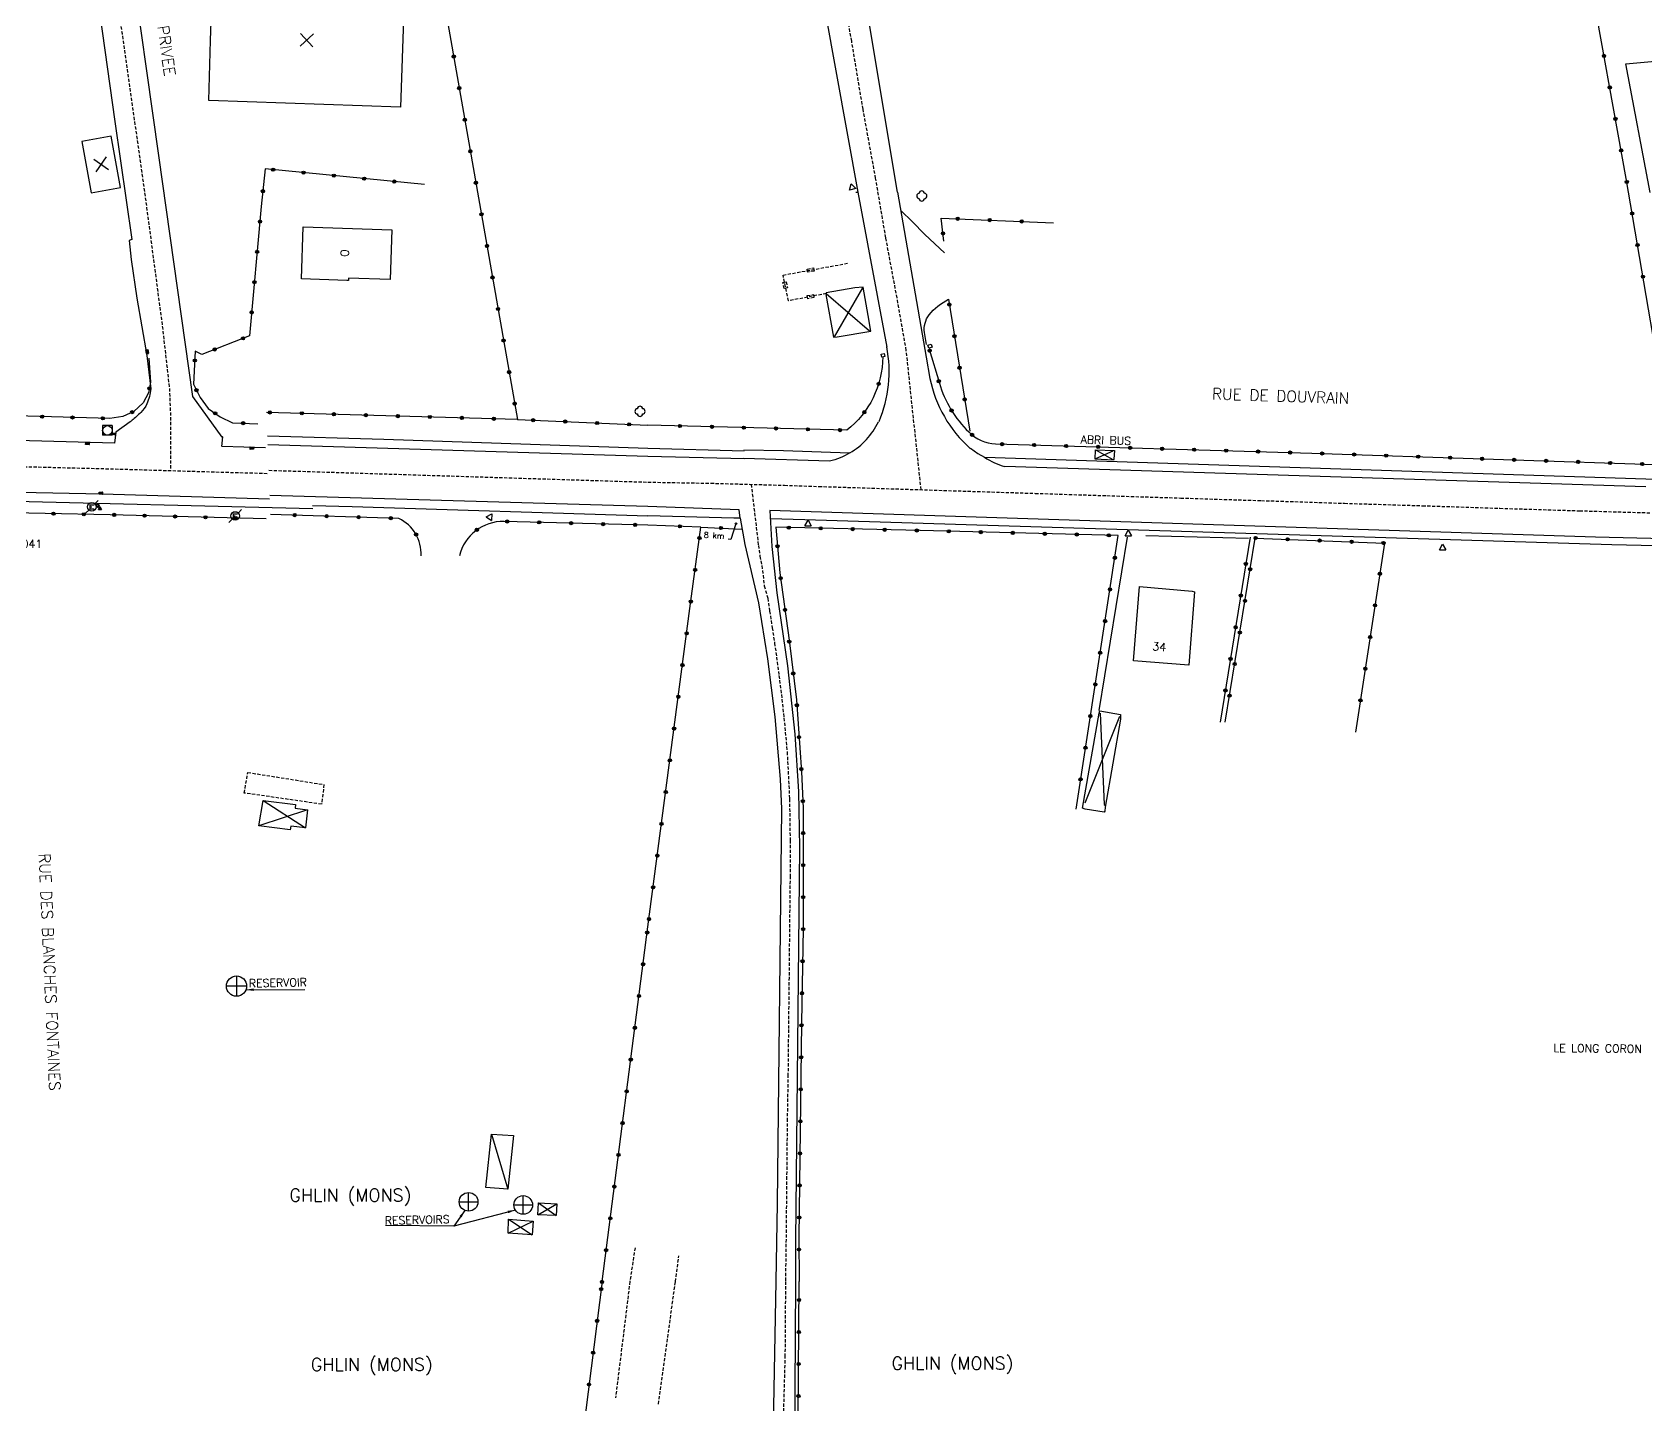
# Model space of a CAD drawing. Header units: millimetres. Extents: x 115000 to 116000, y 129000 to 130000.
# Drawn here: x 115403.8 to 115655.8, y 129230.8 to 129445 of the extents above; entities that cross this region are included whole.
import ezdxf
from ezdxf.enums import TextEntityAlignment as Align

# ---------------------------------------------------------------- set-up
doc = ezdxf.new("R2010")
doc.units = ezdxf.units.MM
doc.linetypes.add('DASHED', pattern=[0.75, 0.5, -0.25])
doc.layers.get('0').update_dxf_attribs({"linetype": 'CONTINUOUS'})
for name, color, linetype in [('BF04', 7, 'CONTINUOUS'), ('W0001', 6, 'DASHED'), ('W0008', 7, 'CONTINUOUS'), ('W0100', 7, 'CONTINUOUS'), ('W0112', 1, 'DASHED'), ('W0300', 7, 'CONTINUOUS'), ('W0310', 3, 'CONTINUOUS'), ('W0322', 7, 'CONTINUOUS'), ('W0400', 7, 'CONTINUOUS'), ('W0420', 7, 'CONTINUOUS'), ('W0471', 7, 'CONTINUOUS'), ('W0851', 7, 'CONTINUOUS'), ('W0980', 7, 'CONTINUOUS'), ('W0984', 7, 'CONTINUOUS'), ('W0989', 7, 'CONTINUOUS'), ('W0991', 7, 'CONTINUOUS')]:
    doc.layers.add(name, color=color, linetype=linetype)
doc.styles.get("Standard").update_dxf_attribs({"font": 'romans.shx', "width": 0.85})
doc.dimstyles.get("Standard").update_dxf_attribs({"dimtxt": 1.5, "dimasz": 1.2, "dimexe": 0.625, "dimexo": 0.625, "dimgap": 0.25, "dimtad": 1, "dimdec": 1, "dimzin": 0, "dimdsep": 46, "dimtxsty": 'Standard', "dimcen": -0.5, "dimadec": 0, "dimazin": 0, "dimtfac": 1, "dimtdec": 1, "dimtmove": 0, "dimatfit": 3, "dimfxl": 1, "dimtolj": 1, "dimtzin": 0, "dimarcsym": 0})

# ---------------------------------------------------------------- blocks, each defined once
blk = doc.blocks.new('t322o')
at = {"color": 0, "linetype": 'Continuous'}
for radius in [0.25, 0.15]:
    blk.add_circle((0, 0), radius, dxfattribs=at)
blk = doc.blocks.new('t991o')
at = {"color": 0, "linetype": 'Continuous'}
for p, q in [((-1, 1), (1, -1)), ((-1, -1), (1, 1))]:
    blk.add_line(p, q, dxfattribs=at)
blk = doc.blocks.new('T400')
for p, q in [((-0.15, 0.3), (0.15, 0.3)), ((-0.15, -0.25), (-0.15, 0.3)), ((-0.15, 0.15), (0.15, 0.15)), ((-0.15, 0), (0.15, 0)), ((0.15, 0.3), (0.15, -0.25)), ((-0.15, -0.15), (0.15, -0.15)), ((-0.15, -0.25), (-0.15, -0.3)), ((-0.15, -0.3), (0.15, -0.3)), ((0.15, -0.3), (0.15, -0.25))]:
    blk.add_line(p, q)
blk = doc.blocks.new('T420')
for p, q in [((0.75, 0.75), (-0.75, 0.75)), ((-0.75, 0.75), (-0.75, -0.75)), ((0.75, 0.75), (0.75, -0.75)), ((0.75, -0.75), (-0.75, -0.75))]:
    blk.add_line(p, q)
blk.add_ellipse((0, 0), major_axis=(-0.53, 0.53), ratio=1, start_param=3.926991, end_param=10.210176)
blk = doc.blocks.new('T471')
for p, q in [((-0.333334, 0.333334), (-0.333334, -0.333334)), ((-0.333334, 0.333334), (0.333334, 0.333334)), ((-0.333334, 0), (0, 0)), ((0.500001, 0.500001), (1.000002, 1.000002)), ((-0.500001, -0.500001), (-1.000002, -1.000002)), ((-0.333334, -0.333334), (0.333334, -0.333334))]:
    blk.add_line(p, q)
blk.add_ellipse((0, 0), major_axis=(0.471405, 0.471405), ratio=1, start_param=5.4977871438, end_param=11.780972451)
blk = doc.blocks.new('T851')
for p, q in [((-0.25, -0.15), (0, 0.32)), ((0, 0.32), (0.25, -0.15)), ((-0.25, -0.15), (0.25, -0.15))]:
    blk.add_line(p, q)
for major_axis in [(-0.106, 0.106), (-0.0354, 0.0354), (-0.0236, 0.0236)]:
    blk.add_ellipse((0, 0), major_axis=major_axis, ratio=1, start_param=3.926991, end_param=10.210176)
blk = doc.blocks.new('BI04')
at = {"layer": 'W0471', "color": 0}
for p, q in [((-1, -0.58), (0, 1.15)), ((0, 1.15), (1, -0.58)), ((-1, -0.58), (1, -0.58))]:
    blk.add_line(p, q, dxfattribs=at)
blk = doc.blocks.new('OH01')
at = {"layer": 'W0322', "color": 0}
for radius in [0.25, 0.15]:
    blk.add_circle((0, 0), radius, dxfattribs=at)
blk = doc.blocks.new('TP10')
at = {"layer": 'W0300', "color": 0}
for centre, start, end in [((-0.4, 0), 90, 270), ((0, 0.4), 0, 180), ((0.4, 0), 270, 90), ((0, -0.4), 180, 360)]:
    blk.add_arc(centre, 0.4, start, end, dxfattribs=at)
blk = doc.blocks.new('OH02')
at = {"layer": 'W0112', "color": 0}
for p, q in [((-0.5, 0.25), (0.5, 0.25)), ((-0.5, -0.25), (-0.5, 0.25)), ((0.5, 0.25), (0.5, -0.25)), ((0.5, -0.25), (-0.5, -0.25))]:
    blk.add_line(p, q, dxfattribs=at)
blk = doc.blocks.new('BB03')
at = {"layer": 'BF04', "color": 0}
for p, q in [((-0.5, -0.5), (-0.5, 0.5)), ((-0.5, 0.5), (0.5, 0.5)), ((0.5, 0.5), (0.5, -0.5)), ((0.5, -0.5), (-0.5, -0.5))]:
    blk.add_line(p, q, dxfattribs=at)
blk = doc.blocks.new('BI07')
at = {"layer": 'W0851', "color": 0}
blk.add_circle((0, 0), 0.25, dxfattribs=at)

msp = doc.modelspace()

# ---------------------------------------------------------------- linework, layer by layer
at = {"layer": 'W0001', "flags": 128}
for points in [[(115411.29, 129531.06), (115411.71, 129515.46), (115412.26, 129500.69), (115413.85, 129481.04), (115414.07, 129478.53), (115414.29, 129469.78), (115414.84, 129462.37), (115417.87, 129444.82), (115421.47, 129419.43), (115424.18, 129398.94), (115425.27, 129389.32), (115425.46, 129384.44), (115425.44, 129380.21), (115425.43, 129376.59)], [(115000, 129233.59), (115011.81, 129237.27), (115030.58, 129245.11), (115058.15, 129259.07), (115086.31, 129273.41), (115110.47, 129285.7), (115139.91, 129300.72), (115161.67, 129311.82), (115184.29, 129323.18), (115196.16, 129328.48), (115208.11, 129332.64), (115226.85, 129338.24), (115247.03, 129344.14), (115270.28, 129350.95), (115286.77, 129355.79), (115322.12, 129366.13), (115353.56, 129374.24), (115359.61, 129375.35), (115365.27, 129376.1), (115371.38, 129376.81), (115380.28, 129377.29), (115403, 129377.2), (115417.57, 129376.83), (115433.29, 129376.36), (115440.57, 129376.16)]]:
    msp.add_lwpolyline(points, dxfattribs=at)
at = {"layer": 'W0001'}
for points in [[(115542.67, 129373.61), (115540.34, 129395.36), (115538.9, 129403.55), (115537.15, 129412.94), (115535.56, 129422.23), (115533.59, 129433.02), (115531.82, 129443.63), (115530.17, 129452.68), (115528.75, 129461.21), (115526.62, 129473.42), (115524.51, 129486.36), (115522.98, 129495.44), (115522.24, 129500)], [(115440.8, 129376.64), (115500, 129374.79)], [(115500, 129374.79), (115509.82, 129374.62), (115521.34, 129374.3), (115526.69, 129374.12), (115555.12, 129373.21), (115560.5, 129373.04), (115571.68, 129372.68), (115583.2, 129372.31), (115595.8, 129371.91), (115608.81, 129371.49), (115620.97, 129371.11), (115633.07, 129370.71), (115645.5, 129370.32), (115656.57, 129370)], [(115516.12, 129374.44), (115517.25, 129364.92), (115517.5, 129363.23), (115517.9, 129361), (115518.15, 129358.61), (115518.72, 129356.66), (115519, 129354.65), (115519.41, 129352.07), (115519.77, 129349.67), (115520.09, 129347.47), (115520.46, 129344.6), (115520.84, 129341.63), (115521.24, 129337.98), (115521.74, 129332.66), (115522.11, 129325.34), (115522.2, 129318.9), (115522.2, 129313.3), (115522.11, 129305.79), (115522.03, 129297.48), (115521.94, 129289.33), (115521.87, 129282.3), (115521.75, 129275.43), (115521.66, 129266.37), (115521.58, 129258.11), (115521.48, 129250)], [(115521.48, 129250), (115521.4, 129238.46), (115521.06, 129225.95), (115521.01, 129218.79), (115520.46, 129213.33), (115519.75, 129203.98), (115518.86, 129199.54), (115515.1, 129189.23), (115513.41, 129176.55), (115513.08, 129158.13), (115513.4, 129151.5), (115512.12, 129139.52), (115510.18, 129128.74), (115510.36, 129123.01), (115510.46, 129118.54)]]:
    msp.add_lwpolyline(points, dxfattribs=at)
at = {"layer": 'W0008', "flags": 128}
for points in [[(115433.47, 129380.35), (115433.61, 129381.86), (115433.49, 129381.83), (115428.92, 129388.17), (115423.6, 129425.76), (115418.97, 129458.53), (115415.38, 129497.88), (115414.22, 129530.84)], [(115440.25, 129380.17), (115433.51, 129380.35)], [(115447.64, 129370.6), (115396.94, 129371.87), (115395.04, 129370.76), (115394.78, 129370.33), (115394.1, 129368.55), (115394.83, 129359.38)]]:
    msp.add_lwpolyline(points, dxfattribs=at)
at = {"layer": 'W0008'}
for points in [[(115518.71, 129500), (115524.28, 129466.91), (115532.8, 129420.06)], [(115538.97, 129420.04), (115529.85, 129474.69), (115525.76, 129500)], [(115656.51, 129420), (115652.72, 129440.08), (115679.51, 129442.53)], [(115532.45, 129420.07), (115532.8, 129420.06), (115537.31, 129395.87)], [(115538.97, 129420.04), (115543.47, 129394.31), (115544.01, 129390.95)], [(116000, 129388.33), (115974.7, 129387.12), (115957.01, 129386.34), (115936.06, 129385.1), (115909.58, 129383.07), (115740.51, 129368.52), (115721.36, 129367.3), (115701.01, 129366.29), (115685.99, 129365.81), (115663.1, 129365.81), (115647.96, 129366.18), (115519.04, 129370.37)], [(115440.59, 129382.03), (115458.74, 129381.49), (115500, 129380.11)], [(115500, 129378.78), (115457.73, 129380.1), (115440.65, 129380.6)], [(115500, 129380.11), (115515.03, 129379.69)], [(115515.06, 129378.44), (115500, 129378.78)], [(115531.47, 129379.31), (115521.15, 129379.65), (115514.95, 129379.76)], [(115550.35, 129380.09), (115551.52, 129379.26), (115552.57, 129378.67)], [(115528.36, 129378.07), (115514.95, 129378.5)], [(115846.2, 129377.46), (115843.62, 129376.62), (115841.22, 129376.08), (115741.17, 129367.47), (115716.85, 129365.85), (115696.31, 129364.95), (115685.61, 129364.62), (115666.53, 129364.65), (115650.53, 129365.01), (115524.51, 129368.92), (115519.11, 129369.05)], [(115659.24, 129375.18), (115655.86, 129375.24), (115552.64, 129378.62)], [(115655.83, 129374.05), (115555.76, 129377.21)], [(115500, 129370.97), (115440.96, 129372.71)], [(115447.62, 129371.16), (115453.83, 129370.97), (115500, 129369.53)], [(115514.25, 129370.46), (115500, 129370.97)], [(115514.41, 129369.16), (115513.44, 129369.18), (115500, 129369.53)], [(115514.41, 129369.16), (115514.25, 129370.46)], [(115514.41, 129369.16), (115515.12, 129365.04)], [(115519.04, 129370.37), (115519.35, 129364.72), (115520.11, 129357.52), (115521.79, 129346.12), (115522.96, 129335.45), (115523.52, 129326.5), (115523.68, 129317.73), (115523.07, 129256.36), (115523.06, 129250)], [(115515.12, 129365.04), (115517.27, 129355.96), (115518.66, 129347.23), (115519.81, 129338.15), (115520.67, 129328.43), (115520.87, 129323.77), (115520.17, 129262.17), (115519.97, 129250)], [(115519.97, 129250), (115519.49, 129224.85)], [(115523.06, 129250), (115522.76, 129207.63), (115520.7, 129192.96)]]:
    msp.add_lwpolyline(points, dxfattribs=at)
at = {"layer": 'W0008', "flags": 128}
for points in [[(115413.62, 129453.4), (115416.76, 129431.1), (115419.41, 129412.65), (115419, 129412.49), (115419.29, 129409.52), (115420.17, 129403.49), (115421.74, 129394.58), (115422.36, 129389.35, -0.072145), (115421.74, 129387.01, -0.106138), (115420.79, 129385.65, -0.005921), (115419.44, 129384.44, -0.026003), (115419.12, 129384.18), (115416.89, 129382.59), (115416.67, 129380.86), (115395.83, 129381.46, 0.005211)], [(115440.89, 129372.14), (115414.76, 129372.91), (115396.69, 129373.3, 0.010344)]]:
    msp.add_lwpolyline(points, format="xyb", dxfattribs=at)
at = {"layer": 'W0008'}
for points in [[(115531.54, 129379.36, -0.082248), (115528.36, 129378.07, -3.010384)], [(115552.57, 129378.67, 0.071655), (115555.76, 129377.21, 0.83776)]]:
    msp.add_lwpolyline(points, format="xyb", dxfattribs=at)
for centre, radius, start, end in [((115517.95, 129392.03), 19.73, 336.8352, 11.2951), ((115563.42, 129394.85), 19.75, 191.2611, 228.476), ((115525.6, 129389.27), 11.56, 300.9446, 334.0358)]:
    msp.add_arc(centre, radius, start, end, dxfattribs=at)
at = {"layer": 'W0100', "flags": 128}
for points in [[(115431.42, 129434.35), (115431.7, 129443.75), (115432.05, 129454.01), (115432.19, 129454.24), (115462.01, 129453.22), (115461.33, 129433.33)], [(115416.19, 129428.81), (115411.58, 129427.98), (115413.02, 129419.97), (115417.63, 129420.8)]]:
    msp.add_lwpolyline(points, close=True, dxfattribs=at)
msp.add_lwpolyline([(115453.22, 129406.28), (115452.99, 129406.27), (115445.92, 129406.52), (115446.18, 129414.65), (115460.02, 129414.2), (115459.75, 129406.41), (115453.23, 129406.64), (115453.22, 129406.26)], dxfattribs=at)
at = {"layer": 'W0100'}
for points in [[(115527.8, 129404.06), (115528.99, 129397.42), (115529.57, 129397.45), (115534.81, 129398.37), (115534.41, 129400.79), (115533.61, 129405.22)], [(115533.59, 129405.23), (115532.32, 129405.1), (115527.81, 129404.35), (115527.81, 129404.09)], [(115527.85, 129404.23), (115534.61, 129398.42)], [(115533.49, 129405.14), (115529.07, 129397.46)], [(115572.58, 129379.63), (115569.88, 129378.43)], [(115569.98, 129379.76), (115572.58, 129378.3)], [(115570.58, 129339.1), (115573.78, 129338.53), (115573.79, 129337.77), (115571.41, 129324.05), (115571.37, 129323.41), (115571.24, 129323.28), (115568.3, 129323.75), (115567.86, 129323.87), (115570.46, 129338.72), (115570.57, 129339.1)], [(115570.65, 129338.75), (115571.26, 129324.48), (115571.46, 129324.29)], [(115573.63, 129338.18), (115568.24, 129324.65)], [(115439.91, 129325.09), (115444.96, 129324.45), (115444.93, 129323.88), (115446.85, 129323.63), (115446.51, 129320.84), (115444.23, 129321.11), (115444.14, 129320.51), (115439.24, 129321.14), (115439.91, 129325.09), (115446.51, 129320.84)], [(115446.85, 129323.63), (115439.24, 129321.14)], [(115437.33, 129296.12), (115434.17, 129296.12)], [(115435.75, 129297.7), (115435.75, 129294.55)], [(115475.56, 129272.98), (115478.98, 129272.79), (115478.14, 129264.42), (115474.67, 129264.67), (115475.56, 129272.98), (115478.14, 129264.42)], [(115471.99, 129260.98), (115471.99, 129263.9)], [(115480.52, 129260.49), (115480.52, 129263.4)], [(115470.53, 129262.44), (115473.45, 129262.44)], [(115479.06, 129261.95), (115481.97, 129261.95)], [(115482.89, 129262.29), (115485.77, 129262.14), (115485.67, 129260.31), (115482.8, 129260.41), (115482.89, 129262.29), (115485.67, 129260.31)], [(115482.8, 129260.41), (115485.77, 129262.14)], [(115478.24, 129259.72), (115482.1, 129259.42), (115481.9, 129257.29), (115478.19, 129257.54), (115478.24, 129259.72), (115481.9, 129257.29)], [(115478.19, 129257.54), (115482.1, 129259.42)]]:
    msp.add_lwpolyline(points, dxfattribs=at)
for points in [[(115572.78, 129378.36), (115572.73, 129378.23), (115569.84, 129378.36), (115569.9, 129379.84), (115572.84, 129379.73), (115572.78, 129378.36)], [(115584.45, 129346.21), (115575.81, 129346.87), (115576.77, 129358.48), (115585.02, 129357.78), (115585.38, 129357.69), (115584.45, 129346.21)]]:
    msp.add_lwpolyline(points, close=True, dxfattribs=at)
for centre, radius in [((115435.75, 129296.12), 1.58), ((115471.99, 129262.44), 1.46), ((115480.52, 129261.95), 1.46)]:
    msp.add_circle(centre, radius, dxfattribs=at)
at = {"layer": 'W0112'}
for points in [[(115527.87, 129404.24), (115521.97, 129403.09), (115521.1, 129407.11), (115531.33, 129408.98)], [(115437.51, 129329.47), (115449.4, 129327.58), (115449.04, 129324.52), (115436.96, 129326.25), (115437.51, 129329.47)], [(115497.98, 129255.28), (115497.18, 129250)], [(115504.3, 129250), (115504.82, 129253.99)], [(115497.18, 129250), (115494.94, 129231.84)], [(115501.63, 129230.88), (115504.3, 129250)]]:
    msp.add_lwpolyline(points, dxfattribs=at)
at = {"layer": 'W0310'}
for points in [[(115570.48, 129339.14), (115574.89, 129366.19)], [(115577.74, 129366.45), (115593.8, 129366.06)]]:
    msp.add_lwpolyline(points, dxfattribs=at)
at = {"layer": 'W0322'}
for points in [[(115459.35, 129500), (115479.62, 129384.55), (115500, 129383.69)], [(115546.23, 129412.41), (115545.8, 129416.01), (115563.36, 129415.29)], [(115546.95, 129403.34), (115550.26, 129382.77)], [(115479.6, 129384.58), (115440.45, 129385.68)], [(115500, 129305.37), (115506.56, 129355.06), (115508.27, 129367.77), (115500, 129368.06)], [(115508.27, 129367.77), (115514.69, 129367.47)], [(115566.86, 129323.75), (115573.46, 129366.45), (115542.5, 129367.22), (115519.96, 129367.74), (115520.61, 129360.62), (115522.03, 129350.14), (115523.2, 129340.83), (115523.98, 129329.57), (115524.24, 129323.88), (115524.24, 129305.11), (115523.98, 129290.36), (115523.59, 129256.85), (115523.62, 129250)], [(115594.06, 129366.19), (115589.39, 129337.33)], [(115590.17, 129337.33), (115594.84, 129366.06), (115615.04, 129365.28), (115610.51, 129335.78)], [(115492.84, 129250), (115500, 129305.37)], [(115492.84, 129250), (115487.22, 129205.74), (115488.11, 129199.22)], [(115535.56, 129220.18), (115523.43, 129221.42), (115523.62, 129250)]]:
    msp.add_lwpolyline(points, dxfattribs=at)
for points in [[(115543.92, 129395.57), (115545.51, 129390.25, 0.12789), (115550.11, 129382.62, 0.177692), (115554.29, 129380.75), (115603.68, 129379.32), (115660.42, 129377.45), (115652.78, 129422.18), (115646.88, 129454.83), (115643.42, 129475.83)], [(115536.67, 129394.34, -0.22892), (115531.04, 129382.88), (115500, 129383.69)], [(115464.56, 129363.28, 0.307752), (115461.08, 129369.12), (115441.07, 129369.76)], [(115500, 129368.06), (115477.53, 129368.65, 0.35573), (115470.57, 129363.28)]]:
    msp.add_lwpolyline(points, format="xyb", dxfattribs=at)
at = {"layer": 'W0322', "flags": 128}
for points in [[(115465.12, 129421.25), (115440.24, 129423.68), (115439.62, 129417.8), (115437.78, 129397.64), (115430.31, 129394.71), (115429.31, 129395.23), (115429.01, 129390.09), (115430.05, 129388.01), (115431.33, 129386.3), (115433.18, 129385), (115435.14, 129384.05), (115439.06, 129383.9)], [(115422.05, 129394.16), (115422.33, 129390.42), (115421.99, 129388.71), (115421.15, 129387.16), (115419.73, 129385.84), (115417.98, 129385.04), (115415.97, 129384.72), (115395.83, 129385.27)], [(115440.39, 129369.06), (115416.02, 129369.68), (115395.65, 129370.1), (115395, 129367.46), (115395.61, 129359.47)]]:
    msp.add_lwpolyline(points, dxfattribs=at)
at = {"layer": 'W0851'}
msp.add_lwpolyline([(115513.75, 129368.3), (115512.97, 129365.85), (115512.52, 129365.88)], dxfattribs=at)
at = {"layer": 'W0989'}
msp.add_lwpolyline([(115539.57, 129417.13), (115541.29, 129415.46), (115543.24, 129413.45), (115546.33, 129410.57)], dxfattribs=at)
msp.add_lwpolyline([(115543.49, 129396.29), (115543.2, 129398.16, -0.208133), (115543.92, 129400.89, -0.111868), (115546.95, 129403.34, -0.194041)], format="xyb", dxfattribs=at)

# ---------------------------------------------------------------- block references
at = {"layer": 'W0112'}
for p, rotation in [((115525.42, 129407.9), 10.36477330553108), ((115521.44, 129405.54), 102.1075671548547), ((115525.39, 129403.75), 191.0291956351154)]:
    msp.add_blockref('OH02', p, dxfattribs=dict(at, rotation=rotation))
at = {"layer": 'W0112', "xscale": 0.5, "yscale": 0.5, "zscale": 0.5}
for p, rotation in [((115544.05, 129396.01), 287.9462744018701), ((115536.72, 129394.59), 12.05208529412904)]:
    msp.add_blockref('BB03', p, dxfattribs=dict(at, rotation=rotation))
at = {"layer": 'W0300'}
for p in [(115542.77, 129419.46), (115498.76, 129385.84)]:
    msp.add_blockref('TP10', p, dxfattribs=at)
at = {"layer": 'W0322'}
for name, p, rotation in [('OH01', (115469.67, 129441.22), 279.959306459986), ('OH01', (115649.32, 129441.33), 100.2491358507808), ('OH01', (115650.21, 129436.41), 100.2491358507808), ('OH01', (115470.53, 129436.3), 279.959306459986), ('OH01', (115471.4, 129431.37), 279.959306459986), ('OH01', (115651.1, 129431.49), 100.2491358507808), ('OH01', (115472.26, 129426.45), 279.959306459986), ('OH01', (115651.99, 129426.57), 100.2491358507808), ('t322o', (115441.48, 129423.56), 174.4152269204638), ('t322o', (115446.21, 129423.1), 174.4152269204638), ('t322o', (115450.94, 129422.64), 174.4152269204638), ('t322o', (115455.67, 129422.17), 174.4152269204638), ('t322o', (115460.39, 129421.71), 174.4152269204638), ('OH01', (115473.13, 129421.52), 279.959306459986), ('OH01', (115652.87, 129421.65), 99.68168399460075), ('t322o', (115439.87, 129420.2), 263.9671201612838), ('OH01', (115473.99, 129416.6), 279.959306459986), ('OH01', (115653.71, 129416.72), 99.68168399460075), ('t322o', (115439.41, 129415.47), 264.7750169770831), ('OH01', (115548.38, 129415.9), 357.6556846294786), ('OH01', (115553.37, 129415.7), 357.6556846294786), ('OH01', (115558.37, 129415.49), 357.6556846294786), ('OH01', (115474.86, 129411.67), 279.959306459986), ('OH01', (115546.08, 129413.61), 96.85019066269928), ('OH01', (115654.56, 129411.8), 99.68168399460075), ('t322o', (115438.97, 129410.74), 264.7750169770831), ('OH01', (115475.72, 129406.75), 279.959306459986), ('OH01', (115655.4, 129406.87), 99.68168399460075), ('t322o', (115438.54, 129406.01), 264.7750169770831), ('t322o', (115438.11, 129401.28), 264.7750169770831), ('OH01', (115476.59, 129401.82), 279.959306459986), ('OH01', (115547.08, 129402.51), 279.1469618116528), ('t322o', (115436.76, 129397.24), 201.3657479353091), ('OH01', (115477.45, 129396.9), 279.959306459986), ('OH01', (115547.87, 129397.58), 279.1469618116528), ('t322o', (115429.23, 129393.78), 266.5907629852147), ('t322o', (115432.34, 129395.51), 201.3657479353091), ('OH01', (115543.99, 129395.33), 286.5741719221005), ('OH01', (115478.32, 129391.97), 279.959306459986), ('OH01', (115548.67, 129392.64), 279.1469618116528), ('t322o', (115422.13, 129389.44), 258.5568746655487), ('t322o', (115429.48, 129389.15), 296.6325977794679), ('OH01', (115536.03, 129390.14), 252.97907758425), ('OH01', (115545.42, 129390.54), 286.5741719221005), ('OH01', (115479.18, 129387.05), 279.959306459986), ('OH01', (115547.42, 129385.97), 301.7876446659324), ('OH01', (115549.46, 129387.7), 279.1469618116528), ('t322o', (115405.38, 129385.01), 178.4486790490982), ('t322o', (115410.13, 129384.88), 178.4486790490982), ('t322o', (115414.88, 129384.75), 178.4486790490982), ('t322o', (115419.45, 129385.71), 204.5824800347125), ('t322o', (115432.42, 129385.53), 325.0757804910351), ('t322o', (115436.79, 129383.99), 357.8181221887137), ('OH01', (115440.95, 129385.67), 178.3809810904248), ('OH01', (115445.95, 129385.53), 178.3809810904248), ('OH01', (115450.95, 129385.39), 178.3809810904248), ('OH01', (115455.95, 129385.24), 178.3809810904248), ('OH01', (115460.95, 129385.1), 178.3809810904248), ('OH01', (115465.94, 129384.96), 178.3809810904248), ('OH01', (115470.94, 129384.82), 178.3809810904248), ('OH01', (115475.94, 129384.68), 178.3809810904248), ('OH01', (115482.08, 129384.45), 357.5673035943105), ('OH01', (115487.08, 129384.24), 357.5673035943105), ('OH01', (115492.07, 129384.02), 357.5673035943105), ('OH01', (115497.07, 129383.81), 357.5673035943105), ('OH01', (115505, 129383.56), 178.510572397444), ('OH01', (115510, 129383.43), 178.510572397444), ('OH01', (115533.79, 129385.7), 233.4540616219658), ('OH01', (115514.99, 129383.3), 178.510572397444), ('OH01', (115519.99, 129383.17), 178.510572397444), ('OH01', (115524.99, 129383.04), 178.510572397444), ('OH01', (115529.99, 129382.91), 178.510572397444), ('OH01', (115550.63, 129382.17), 321.7186140080233), ('OH01', (115555.31, 129380.72), 358.3318622750523), ('OH01', (115560.31, 129380.58), 358.3318622750523), ('OH01', (115565.31, 129380.43), 358.3318622750523), ('OH01', (115570.31, 129380.29), 358.3318622750523), ('OH01', (115575.3, 129380.14), 358.3318622750523), ('OH01', (115580.3, 129380), 358.3318622750523), ('OH01', (115585.3, 129379.85), 358.3318622750523), ('OH01', (115590.3, 129379.71), 358.3318622750523), ('OH01', (115595.29, 129379.56), 358.3318622750523), ('OH01', (115600.29, 129379.41), 358.3318622750523), ('OH01', (115605.29, 129379.26), 358.1122758211861), ('OH01', (115610.29, 129379.1), 358.1122758211861), ('OH01', (115615.29, 129378.93), 358.1122758211861), ('OH01', (115620.28, 129378.77), 358.1122758211861), ('OH01', (115625.28, 129378.6), 358.1122758211861), ('OH01', (115630.28, 129378.44), 358.1122758211861), ('OH01', (115635.27, 129378.27), 358.1122758211861), ('OH01', (115640.27, 129378.11), 358.1122758211861), ('OH01', (115645.27, 129377.95), 358.1122758211861), ('OH01', (115650.27, 129377.78), 358.1122758211861), ('OH01', (115655.26, 129377.62), 358.1122758211861), ('t322o', (115414.05, 129371.1), 45.4076895597294), ('t322o', (115407.15, 129369.86), 178.8177955293501), ('t322o', (115411.9, 129369.77), 178.8177955293501), ('t322o', (115416.65, 129369.67), 178.5449519637203), ('t322o', (115421.4, 129369.55), 178.5449519637203), ('t322o', (115426.15, 129369.42), 178.5449519637203), ('t322o', (115430.9, 129369.3), 178.5449519637203), ('t322o', (115435.64, 129369.18), 178.5449519637203), ('OH01', (115444.83, 129369.64), 178.1862530435578), ('OH01', (115449.83, 129369.48), 178.1862530435578), ('OH01', (115454.83, 129369.32), 178.1862530435578), ('OH01', (115459.83, 129369.16), 178.1862530435578), ('OH01', (115478.02, 129368.64), 178.4945066688079), ('OH01', (115483.02, 129368.51), 178.4945066688079), ('OH01', (115488.01, 129368.38), 178.4945066688079), ('OH01', (115463.79, 129366.62), 119.5201499269397), ('OH01', (115473.29, 129367.35), 215.6555198228771), ('OH01', (115493.01, 129368.24), 178.4945066688079), ('OH01', (115498.01, 129368.11), 178.4945066688079), ('OH01', (115505, 129367.89), 178.0069930766387), ('OH01', (115508.04, 129366.06), 82.33981001923671), ('OH01', (115511.4, 129367.62), 357.276652593313), ('OH01', (115521.99, 129367.69), 178.6845259047773), ('OH01', (115526.98, 129367.58), 178.6845259047773), ('OH01', (115531.98, 129367.46), 178.6845259047773), ('OH01', (115536.98, 129367.35), 178.6845259047773), ('OH01', (115541.98, 129367.24), 178.6845259047773), ('OH01', (115546.98, 129367.11), 178.5634822732981), ('OH01', (115551.98, 129366.99), 178.5634822732981), ('OH01', (115556.98, 129366.86), 178.5634822732981), ('OH01', (115561.97, 129366.73), 178.5634822732981), ('OH01', (115566.97, 129366.61), 178.5634822732981), ('OH01', (115571.97, 129366.48), 178.5634822732981), ('OH01', (115594.91, 129366.06), 357.7998019197095), ('OH01', (115599.9, 129365.86), 357.7998019197095), ('OH01', (115520.23, 129364.78), 275.2000629239037), ('OH01', (115604.9, 129365.67), 357.7998019197095), ('OH01', (115609.9, 129365.48), 357.7998019197095), ('OH01', (115614.89, 129365.29), 357.7998019197095), ('OH01', (115507.37, 129361.1), 82.33981001923671), ('OH01', (115572.93, 129362.98), 81.20525601779576), ('OH01', (115593.38, 129362.01), 260.8197287608086), ('OH01', (115594.05, 129361.19), 80.77908460411852), ('OH01', (115520.72, 129359.8), 277.7419330253185), ('OH01', (115614.31, 129360.49), 261.263341298673), ('OH01', (115506.7, 129356.15), 82.33981001923671), ('OH01', (115572.16, 129358.04), 81.20525601779576), ('OH01', (115592.59, 129357.08), 260.8197287608086), ('OH01', (115593.24, 129356.26), 80.77908460411852), ('OH01', (115521.4, 129354.85), 277.7419330253185), ('OH01', (115613.55, 129355.55), 261.263341298673), ('OH01', (115506.05, 129351.19), 82.4841551192012), ('OH01', (115571.4, 129353.1), 81.20525601779576), ('OH01', (115591.79, 129352.14), 260.8197287608086), ('OH01', (115592.44, 129351.32), 80.77908460411852), ('OH01', (115522.07, 129349.89), 277.132719561494), ('OH01', (115570.63, 129348.16), 81.20525601779576), ('OH01', (115612.79, 129350.61), 261.263341298673), ('OH01', (115505.39, 129346.23), 82.4841551192012), ('OH01', (115590.99, 129347.2), 260.8197287608086), ('OH01', (115591.64, 129346.39), 80.77908460411852), ('OH01', (115612.03, 129345.66), 261.263341298673), ('OH01', (115522.69, 129344.93), 277.132719561494), ('OH01', (115569.87, 129343.21), 81.20525601779576), ('OH01', (115504.74, 129341.28), 82.4841551192012), ('OH01', (115590.19, 129342.27), 260.8197287608086), ('OH01', (115590.84, 129341.45), 80.77908460411852), ('OH01', (115611.27, 129340.72), 261.263341298673), ('OH01', (115523.26, 129339.96), 273.9494901900969), ('OH01', (115569.1, 129338.27), 81.20525601779576), ('OH01', (115504.08, 129336.32), 82.4841551192012), ('OH01', (115523.6, 129334.98), 273.9494901900969), ('OH01', (115568.34, 129333.33), 81.20525601779576), ('OH01', (115503.43, 129331.36), 82.4841551192012), ('OH01', (115523.95, 129329.99), 273.9494901900969), ('OH01', (115567.57, 129328.39), 81.20525601779576), ('OH01', (115502.78, 129326.41), 82.4841551192012), ('OH01', (115524.19, 129324.99), 272.6053820870913), ('OH01', (115502.12, 129321.45), 82.4841551192012), ('OH01', (115524.24, 129320), 270), ('OH01', (115501.47, 129316.49), 82.4841551192012), ('OH01', (115524.24, 129315), 270), ('OH01', (115500.81, 129311.54), 82.4841551192012), ('OH01', (115524.24, 129310), 270), ('OH01', (115500.16, 129306.58), 82.4841551192012), ('OH01', (115499.89, 129304.49), 82.63322795453412), ('OH01', (115524.24, 129305), 268.9938142201683), ('OH01', (115499.24, 129299.53), 82.63322795453412), ('OH01', (115524.15, 129300), 268.9938142201683), ('OH01', (115498.6, 129294.57), 82.63322795453412), ('OH01', (115524.06, 129295), 268.9938142201683), ('OH01', (115497.96, 129289.61), 82.63322795453412), ('OH01', (115523.97, 129290), 269.33564996744), ('OH01', (115497.32, 129284.65), 82.63322795453412), ('OH01', (115523.92, 129285), 269.33564996744), ('OH01', (115496.68, 129279.69), 82.63322795453412), ('OH01', (115523.86, 129280), 269.33564996744), ('OH01', (115496.04, 129274.73), 82.63322795453412), ('OH01', (115523.8, 129275), 269.33564996744), ('OH01', (115495.4, 129269.78), 82.63322795453412), ('OH01', (115523.74, 129270), 269.33564996744), ('OH01', (115523.68, 129265), 269.33564996744), ('OH01', (115494.76, 129264.82), 82.63322795453412), ('OH01', (115523.63, 129260), 269.33564996744), ('OH01', (115494.12, 129259.86), 82.63322795453412), ('OH01', (115493.47, 129254.9), 82.63322795453412), ('OH01', (115523.6, 129255), 270.2433948877021), ('OH01', (115492.83, 129249.94), 82.63322795453412), ('OH01', (115492.69, 129248.81), 262.7549397892996), ('OH01', (115523.6, 129247.12), 89.62818575906005), ('OH01', (115492.06, 129243.85), 262.7549397892996), ('OH01', (115523.57, 129242.12), 89.62818575906005), ('OH01', (115491.43, 129238.89), 262.7549397892996), ('OH01', (115523.53, 129237.12), 89.62818575906005), ('OH01', (115490.8, 129233.93), 262.7549397892996), ('OH01', (115523.5, 129232.12), 89.62818575906005)]:
    msp.add_blockref(name, p, dxfattribs=dict(at, rotation=rotation))
at = {"layer": 'W0400'}
for p, rotation in [((115421.79, 129395.15), 9.999119396373066), ((115416.55, 129382.32), 262.8884255219407), ((115412.49, 129380.83), 88.34026514475433), ((115438.12, 129380.08), 268.4865604137642), ((115414.58, 129373.06), 88.68667747365912)]:
    msp.add_blockref('T400', p, dxfattribs=dict(at, rotation=rotation))
at = {"layer": 'W0420'}
msp.add_blockref('T420', (115415.59, 129382.86), dxfattribs=at)
at = {"layer": 'W0471', "xscale": 0.5, "yscale": 0.5, "zscale": 0.5}
for p, rotation in [((115531.9, 129420.78), 135.0312936509408), ((115475.33, 129369.34), 327.2051588722609)]:
    msp.add_blockref('BI04', p, dxfattribs=dict(at, rotation=rotation))
at = {"layer": 'W0471'}
for p in [(115413.16, 129370.93), (115435.54, 129369.51)]:
    msp.add_blockref('T471', p, dxfattribs=at)
at = {"layer": 'W0471', "xscale": 0.5, "yscale": 0.5, "zscale": 0.5}
for p in [(115525.01, 129368.26), (115575.02, 129366.71), (115624.11, 129364.51)]:
    msp.add_blockref('BI04', p, dxfattribs=at)
at = {"layer": 'W0851'}
msp.add_blockref('T851', (115414.42, 129370.68), dxfattribs=at)
at = {"layer": 'W0851', "xscale": 0.5, "yscale": 0.5, "zscale": 0.5}
msp.add_blockref('BI07', (115513.75, 129368.3), dxfattribs=at)
at = {"layer": 'W0991'}
for p, rotation in [((115446.72, 129443.79), 88.04122262785434), ((115414.61, 129424.39), 10.22456942845262)]:
    msp.add_blockref('t991o', p, dxfattribs=dict(at, rotation=rotation))

# ---------------------------------------------------------------- texts
at = {"layer": 'W0851'}
msp.add_text(' 8 km ', height=0.9, rotation=356.4277, dxfattribs=at).set_placement((115512.52, 129365.88), align=Align.RIGHT)
at = {"layer": 'W0980'}
for p in [(115453.52, 129263.34), (115456.86, 129236.9), (115547.55, 129237.1)]:
    msp.add_text('GHLIN (MONS)', height=2, dxfattribs=at).set_placement(p, align=Align.MIDDLE)
at = {"layer": 'W0984'}
for s, rotation, p in [('ABRI BUS', 358.3171, (115571.52, 129381.34)), ('RESERVOIR', 1.1676, (115442.2, 129296.64)), ('LE LONG CORON', 359.4296, (115648.32, 129286.39)), ('RESERVOIRS', 1.1676, (115463.96, 129259.62))]:
    msp.add_text(s, height=1.25, rotation=rotation, dxfattribs=at).set_placement(p, align=Align.MIDDLE)
msp.add_text('EL1041', height=1.25, dxfattribs=at).set_placement((115402.3, 129365.16), align=Align.MIDDLE)
at = {"layer": 'W0989'}
for s, rotation, p in [('VOIRIE PRIVEE', 278.041, (115424.23, 129446.3)), ('RUE DE DOUVRAIN', 358.0769, (115598.81, 129388.24)), ('RUE DES BLANCHES FONTAINES', 272.5368, (115406.58, 129298.32))]:
    msp.add_text(s, height=1.75, rotation=rotation, dxfattribs=at).set_placement(p, align=Align.MIDDLE)
at = {"layer": 'W0991'}
msp.add_text('O', height=1.25, rotation=88.1635, dxfattribs=at).set_placement((115452.65, 129410.54), align=Align.MIDDLE)
msp.add_text('34', height=1.25, rotation=354.8882, dxfattribs=at).set_placement((115578.74, 129348.57))

# ---------------------------------------------------------------- leaders
at = {"layer": 'W0984'}
for points in [[(115437.22, 129295.55), (115446.41, 129295.61)], [(115471.42, 129261.1), (115469.71, 129258.63), (115459.01, 129258.73)], [(115479.29, 129261.16), (115469.71, 129258.63)]]:
    msp.add_leader(points, dimstyle='Standard', override={"dimdec": 2, "dimaunit": 3, "dimtdec": 2}, dxfattribs=at)

doc.saveas('drawing.dxf')
